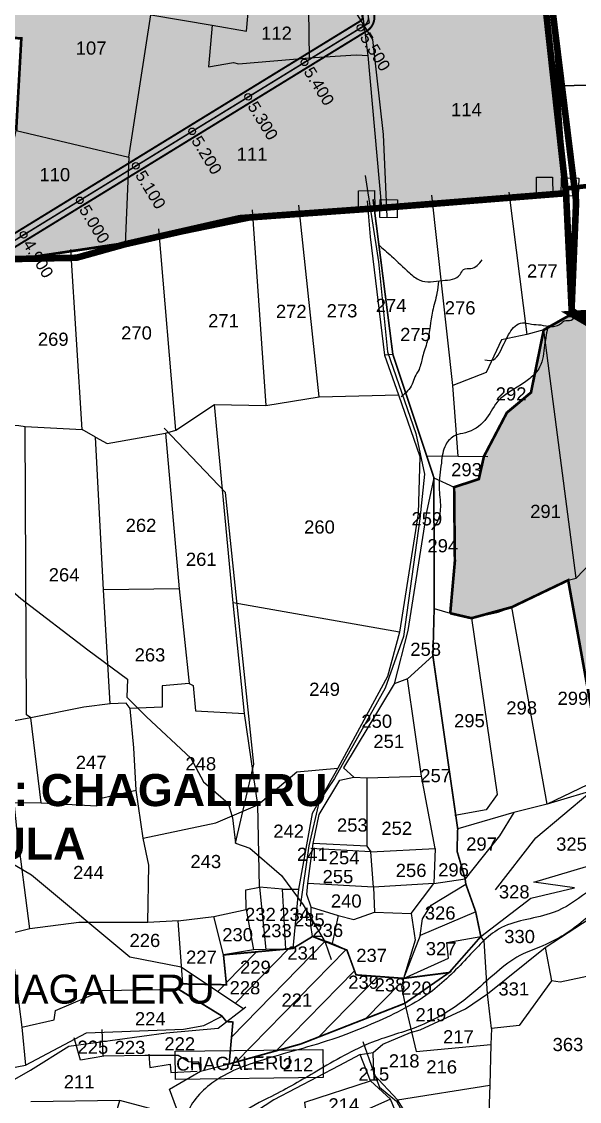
# Model space of a CAD drawing. Header units: inches. Extents: x 204181 to 273365, y 1587708 to 1600456.
# Drawn here: x 215185 to 216032, y 1593183 to 1594822 of the extents above; entities that cross this region are included whole.
import ezdxf
from ezdxf.enums import TextEntityAlignment as Align

# ---------------------------------------------------------------- set-up
doc = ezdxf.new("R2010")
doc.units = ezdxf.units.IN
doc.header["$LTSCALE"] = 15
doc.header["$MEASUREMENT"] = 0
doc.header["$PDMODE"] = 32
doc.header["$PDSIZE"] = 10
doc.linetypes.add('HIDDEN2', pattern=[0.1875, 0.125, -0.0625])
for name, color, linetype in [('BOUNDRY STONES', 240, 'Continuous'), ('CANAL1', 7, 'Continuous'), ('CSMark', 72, 'Continuous'), ('PLOT', 7, 'Continuous'), ('PLOT NOS', 7, 'Continuous'), ('PLOTS', 7, 'Continuous'), ('PLOTS NO', 7, 'Continuous'), ('RAOD', 1, 'Continuous'), ('ROADS', 1, 'Continuous'), ('STREAM', 4, 'Continuous'), ('STREAMS', 4, 'Continuous'), ('TEXT', 1, 'Continuous'), ('text2', 7, 'Continuous'), ('VILLAGE BOUNDARY STONES', 1, 'Continuous'), ('VILLAGE BOUNDRY', 5, 'Continuous'), ('WUA-16', 3, 'Continuous')]:
    doc.layers.add(name, color=color, linetype=linetype)
doc.styles.add('FONT1', font='Arial')
doc.styles.get("Standard").update_dxf_attribs({"font": 'arial.ttf'})

msp = doc.modelspace()

# ---------------------------------------------------------------- hatches: boundary and pattern name
at = {"layer": 'PLOT'}
h = msp.add_hatch(dxfattribs=at)
h.set_pattern_fill('ANSI31', color=30, scale=252.373953, angle=0.6654)
h.set_pattern_definition([(45.66536, (212354.68, 1590599.344), (-22.56445, 22.04638), [])])
h.paths.add_polyline_path([(215491.5, 1593405.3), (215496, 1593360), (215465.7, 1593360.6), (215521.3, 1593323.3), (215506.5, 1593312), (215500.1, 1593239.8), (215608.8, 1593270.1), (215766.7, 1593331.8), (215758.4, 1593370.2), (215692.6, 1593375), (215678.9, 1593412.6), (215626.7, 1593433.3), (215596.8, 1593415.1), (215586.3, 1593414.1), (215585.7, 1593414.1)])
h.paths.add_polyline_path([(215675.6, 1593348), (215732.9, 1593348.6), (215732.6, 1593379.6), (215675.2, 1593378.9)], flags=24)
h.paths.add_polyline_path([(215715.7, 1593343.9), (215773, 1593344.6), (215772.7, 1593375.5), (215715.3, 1593374.8)], flags=9)
h.paths.add_polyline_path([(215621.3, 1593426.7), (215678.7, 1593427.3), (215678.3, 1593458.3), (215621, 1593457.6)], flags=9)
h.paths.add_polyline_path([(215583.2, 1593392.3), (215640.6, 1593393), (215640.2, 1593423.9), (215582.8, 1593423.2)], flags=24)
h.paths.add_polyline_path([(215511.5, 1593370.7), (215568.8, 1593371.4), (215568.5, 1593402.3), (215511.1, 1593401.6)], flags=24)
h.paths.add_polyline_path([(215495.6, 1593339.6), (215553, 1593340.3), (215552.6, 1593371.2), (215495.2, 1593370.5)], flags=25)
h.paths.add_polyline_path([(215574.5, 1593321.2), (215631.7, 1593321.9), (215631.3, 1593352.3), (215574.1, 1593351.6)], flags=24)
h.paths.add_polyline_path([(215755.7, 1593339.1), (215813.1, 1593339.8), (215812.7, 1593370.7), (215755.3, 1593370)], flags=9)
at = {"layer": 'PLOTS NO', "true_color": 0x105689}
h = msp.add_hatch(color=146, dxfattribs=at)
h.dxf.hatch_style = 1
h.paths.add_polyline_path([(216003.9, 1594561.1), (215925.3, 1594554.6), (215809, 1594544.8), (215729.3, 1594536.8), (215693.7, 1594538.1), (215535, 1594522.7), (215393, 1594493.5), (215168.3, 1594459.9), (215096.3, 1594456), (215007.4, 1594449.2), (215036.9, 1594651.9), (215173.1, 1594638.3), (215177, 1594657), (215184.8, 1594796.7), (215151.2, 1594798.8), (215154.6, 1594901.8), (215192.7, 1594901.1), (215217.6, 1594946), (215199, 1594952.4), (215189.1, 1594982.6), (215121.3, 1594964.8), (215107.1, 1594998.6), (215035.1, 1595055.9), (215076.7, 1595223.2), (215264.7, 1595228.8), (215287.3, 1595237.6), (215399.9, 1595241.2), (215592.8, 1595252.1), (215670.1, 1595270.3), (215677.2, 1595351.8), (215679.7, 1595430.7), (215665.7, 1595481.8), (215590, 1595494.8), (215577.2, 1595495.1), (215444.9, 1595500.8), (215470.3, 1595621.3), (215488.1, 1595723), (215617.5, 1595699), (215705.6, 1595687.4), (215713, 1595698.3), (215736.1, 1595814.2), (215783, 1596007), (215790.1, 1596152.8), (215766.3, 1596280.7), (215729.4, 1596325.9), (215716.8, 1596405.1), (215696.1, 1596443.3), (215690.9, 1596478.3), (215699.8, 1596527), (215707.8, 1596563), (215874.8, 1596507.2), (216009.2, 1596465.1), (216015.8, 1596435.4), (216202.7, 1596413), (216508.3, 1596351.6), (216616.1, 1596339.7), (216828.5, 1596313.6), (216993.8, 1596298.7), (217057, 1596272.3), (216847.6, 1596252.8), (216814.4, 1596232.2), (216780.6, 1596144.2), (216681.9, 1596128), (216648, 1596055), (216551.9, 1596021.8), (216488.7, 1595999.5), (216397.3, 1595952.1), (216313, 1595877.4), (216158.9, 1595763.1), (215998.9, 1595635.1), (215975.7, 1595415.1), (215966.3, 1595132.8), (215991.2, 1594836.3), (216011.3, 1594561.7)])
at = {"layer": 'PLOTS NO', "true_color": 0xafd9aa}
h = msp.add_hatch(dxfattribs=at)
h.set_pattern_fill('ANSI31', color=9)
h.set_pattern_definition([(45, (0, 0), (-0.088388347648, 0.088388347648), [])])
h.paths.add_polyline_path([(215835.6, 1593924), (215842.6, 1594002.8), (215841.5, 1594115.4), (215879, 1594127.7), (215886.7, 1594162.1), (215921.5, 1594228.5), (215958.1, 1594259.1), (215977.4, 1594354.1), (216020.1, 1594378.3), (216082.5, 1594342.2), (216254, 1594325.8), (216290.3, 1594313.6), (216325.1, 1594313.4), (216319.1, 1594440.2), (216318.9, 1594523), (216316.8, 1594807.4), (216459.5, 1594805.6), (216486, 1594797.5), (216604.6, 1594773.7), (216600, 1594663.5), (216590.3, 1594453.5), (216721.3, 1594489.1), (216725.3, 1594513.9), (216768, 1594518.5), (216782.1, 1594513.5), (216805, 1594495.2), (216896.2, 1594537.3), (216850.2, 1594573.1), (216843.2, 1594601.3), (216903.9, 1594613.9), (216900.3, 1594670.5), (216930.5, 1594728.1), (216916.1, 1594805.2), (216874.3, 1594875.3), (216743.2, 1594868.3), (216742.6, 1594902.4), (216739.8, 1594951.8), (216746.5, 1594993.8), (216759.3, 1595073.4), (216767.9, 1595088.1), (216774.1, 1595123.4), (216791.7, 1595143.5), (216796.9, 1595225.4), (217173.5, 1595296.6), (217160.5, 1595323.8), (217172, 1595327.3), (217211, 1595378.3), (217303.8, 1595412.4), (217373.5, 1595504.3), (217389.8, 1595511.5), (217392.2, 1595517.1), (217418.7, 1595538.7), (217525.8, 1595586.6), (217617.8, 1595615.7), (217677.3, 1595619.3), (217795.1, 1595643.4), (217798.6, 1595688.1), (217814.2, 1595698.3), (217931.5, 1595692.7), (217934.6, 1595654.5), (217968.2, 1595651), (217960.8, 1595539.6), (217990.2, 1595537), (218037.6, 1595538.8), (218060.3, 1595537.3), (218080.6, 1595467), (218086.1, 1595441.4), (217982.3, 1595368.9), (217822.1, 1595222), (217715, 1595075.8), (217588.1, 1594899.8), (217548.7, 1594834.9), (217518.4, 1594834.7), (217450.2, 1594845.4), (217465.7, 1594960.2), (217401.9, 1594962.9), (217377.8, 1594862.7), (217327.1, 1594876.9), (217287.8, 1594896.7), (217300.9, 1594955.5), (217147.1, 1594947.9), (217134.2, 1594867.5), (217122.6, 1594725.4), (217220.2, 1594683.2), (217256.5, 1594681.6), (217298.6, 1594680.7), (217297.3, 1594665.5), (217312.7, 1594639), (217253.7, 1594591.6), (217087.3, 1594440.1), (216783.3, 1594289.8), (216699.6, 1594229.3), (216736.7, 1594217.5), (216790.4, 1594210.9), (216896.5, 1594180), (216960.1, 1594172.4), (217040.5, 1594119.3), (217044.9, 1594088.5), (216969.5, 1594049.3), (216894.3, 1594014.3), (216852, 1594003.7), (216804.6, 1593992), (216761.4, 1593988.1), (216707.2, 1593982), (216609.8, 1593980.8), (216434.6, 1593909.8), (216356.7, 1593875.9), (216267.3, 1593872.3), (216261.6, 1593866.2), (216260.9, 1593848.6), (216226.8, 1593818.9), (216149.8, 1593761.8), (216068.3, 1593675.3), (216014.5, 1593974.2), (215929.1, 1593933.3), (215867.8, 1593916.5)])

# ---------------------------------------------------------------- linework, layer by layer
at = {"layer": 'BOUNDRY STONES'}
for points in [[(216004.3, 1594585.1), (216030.5, 1594584.6), (216029.9, 1594557.1), (216003.8, 1594557.6)], [(215729.5, 1594552.1), (215755.6, 1594551.6), (215755.1, 1594524.1), (215729, 1594524.6)]]:
    msp.add_lwpolyline(points, close=True, dxfattribs=at)
at = {"layer": 'CANAL1', "color": 200, "linetype": 'ByBlock', "ltscale": 40, "const_width": 3}
for points in [[(215129.3, 1594472.9), (215699.6, 1594823.3, 0.3074), (215702.4, 1594829.5), (215672, 1595003.2), (215671, 1595109.1), (215678, 1595289.4), (215684.7, 1595442.6, -0.243102), (215695.6, 1595461.8), (215973, 1595640.9, -0.158657), (215987.4, 1595644.7), (216107.3, 1595638), (216465.3, 1595631), (216562.1, 1595626), (216663.4, 1595628, 0.080943), (216665.3, 1595628.3), (216923.3, 1595720.2), (216963.4, 1595742.2, -0.047144), (216967.6, 1595744), (217128.5, 1595796, 0.061447), (217129.8, 1595796.6), (217293.4, 1595898.8)], [(215138.7, 1594457.6), (215709, 1594808, 0.3074), (215720.1, 1594832.6), (215690, 1595004.8), (215689, 1595108.9), (215696, 1595288.6), (215702.7, 1595441.9, -0.243102), (215705.4, 1595446.6), (215982.8, 1595625.8, -0.158657), (215986.4, 1595626.7), (216106.7, 1595620), (216464.7, 1595613), (216561.9, 1595608), (216663.7, 1595610, 0.080943), (216671.3, 1595611.3), (216930.7, 1595703.8), (216972.1, 1595726.4, -0.047144), (216973.1, 1595726.9), (217134, 1595778.9, 0.061447), (217139.3, 1595781.3), (217302.6, 1595883.2)]]:
    msp.add_lwpolyline(points, format="xyb", dxfattribs=at)
at = {"layer": 'CANAL1', "color": 1, "linetype": 'HIDDEN2', "ltscale": 5, "const_width": 2}
msp.add_lwpolyline([(215134, 1594465.2), (215704.3, 1594815.7, 0.3074), (215711.2, 1594831), (215681, 1595004), (215680, 1595109), (215687, 1595289), (215693.7, 1595442.3, -0.243102), (215700.5, 1595454.2), (215977.9, 1595633.4, -0.158657), (215986.9, 1595635.7), (216107, 1595629), (216465, 1595622), (216562, 1595617), (216663.6, 1595619, 0.080943), (216668.3, 1595619.8), (216927, 1595712), (216967.8, 1595734.3, -0.047144), (216970.3, 1595735.4), (217131.2, 1595787.4, 0.061447), (217134.6, 1595789), (217298, 1595891)], format="xyb", dxfattribs=at)
at = {"layer": 'CSMark', "linetype": 'Continuous'}
for p in [(215699.5, 1594812.7), (215614.3, 1594760.4), (215529.1, 1594708), (215443.9, 1594655.6), (215358.7, 1594603.3), (215273.5, 1594550.9), (215188.3, 1594498.6)]:
    msp.add_point(p, dxfattribs=at)
at = {"layer": 'PLOT'}
for points in [[(215732, 1594539.4), (215711.2, 1594770.6), (215702.3, 1594837.8), (215681.6, 1594919.2), (215671.7, 1595016), (215675.5, 1595073.1), (215669.3, 1595098.2), (215680, 1595200.6), (215723.8, 1595192.5), (215804.1, 1595181.6), (215859.5, 1595170.1), (215905, 1595170.4), (215929.9, 1595164.9), (215965.1, 1595169.3)], [(215154.6, 1594901.8), (215192.7, 1594901.1), (215221.7, 1594905.3), (215249.3, 1594936.3), (215296.9, 1594933), (215348.2, 1594903), (215352.3, 1594875.3), (215381, 1594875.8), (215381.3, 1594832.3), (215474.3, 1594816.6), (215468.9, 1594753.3), (215506.6, 1594760.3), (215514.2, 1594758.1), (215621.5, 1594767), (215693.1, 1594771.6), (215711.2, 1594770.6)], [(215474.3, 1594816.6), (215526.5, 1594807.8), (215531, 1594859.4), (215547, 1594869.1), (215552.6, 1594937.5)], [(215619.5, 1594913), (215621.5, 1594767)], [(215980.2, 1594853), (216004, 1594853.1), (216183.5, 1594853), (216185.8, 1594818.5), (216187, 1594808.2), (216194.5, 1594727.6), (216137.9, 1594727.3), (215995.3, 1594724.7)], [(215036.9, 1594651.9), (215173.1, 1594638.3), (215177, 1594657), (215348, 1594616.3), (215381.3, 1594832.3)], [(215995.3, 1594724.7), (216137.9, 1594727.3), (216132.8, 1594673.9), (216133, 1594445.4), (216053.8, 1594358.8)], [(215348, 1594616.3), (215342.2, 1594484.2)], [(215977.4, 1594354.1), (215952, 1594347.2), (215913.2, 1594338.9), (215890.1, 1594289.5), (215839.3, 1594269.7), (215807.8, 1594558.8)], [(215924.4, 1594563.4), (215952, 1594347.2)], [(215709.4, 1594550.2), (215714.1, 1594495.2), (215735.6, 1594315.9), (215757, 1594255.4), (215789.6, 1594161.9), (215786.9, 1594075.4), (215758.5, 1593895.2), (215740.2, 1593828), (215665, 1593688.6), (215626.2, 1593619.9), (215605.3, 1593505.1), (215596.8, 1593415.1), (215586.3, 1593414.1), (215555.9, 1593413.7), (215537.3, 1593413.1), (215491.5, 1593405.3), (215496, 1593360), (215429.8, 1593361.3)], [(215534.8, 1594536.6), (215555.9, 1594239.4)], [(215636.8, 1594252.3), (215605.7, 1594543.4)], [(215419, 1594201.8), (215393.5, 1594507.7)], [(215018.5, 1593228.6), (215104, 1593236.2), (215142, 1593242.6), (215148.9, 1593230), (215191.1, 1593238.1), (215283.8, 1593287), (215430.9, 1593292.7), (215461.8, 1593298.1), (215489.3, 1593312.5), (215423.2, 1593353.1), (215429.8, 1593361.3), (215422.8, 1593457.1), (215376.9, 1593454.6), (215378.4, 1593541.8), (215369.8, 1593582.7), (215359.1, 1593655.5), (215355.5, 1593719.7), (215349.7, 1593779.4), (215344, 1593787.3), (215319.7, 1593786.4), (215309.7, 1593959.7), (215297.4, 1594191.5), (215277.2, 1594202.8), (215259.8, 1594476.1)], [(216026.8, 1593977.5), (215977.4, 1594354.1), (216020.1, 1594378.3)], [(215810.8, 1594129.8), (215841.5, 1594115.4), (215879, 1594127.7), (215886.9, 1594163.1), (215921.5, 1594228.5), (215958.1, 1594259.1), (215977.4, 1594354.1)], [(215748.5, 1594316.9), (215735.6, 1594315.9)], [(215847.6, 1594162.3), (215839.3, 1594269.7)], [(215297.4, 1594191.5), (215315, 1594181.7), (215403.6, 1594197.3), (215419, 1594201.8), (215477.8, 1594241.1), (215555.9, 1594239.4), (215636.8, 1594252.3), (215757, 1594255.4)], [(215439.4, 1593817.6), (215445.3, 1593814.4), (215449, 1593776.1), (215523.2, 1593771.8), (215506.3, 1593940), (215477.8, 1594241.1)], [(215811.2, 1593931.2), (215835.6, 1593924), (215867.8, 1593916.5), (215908.5, 1593925.7), (215929.1, 1593933.3), (216014.5, 1593974.2), (216026.8, 1593977.5), (216060.9, 1594013.4), (216096.2, 1594016.1), (216088.3, 1594063.7), (216095.6, 1594064.7), (216186.2, 1594087.3), (216216.9, 1594096.9), (216328.8, 1594124.9), (216360.8, 1594134.9), (216452.3, 1594164.1), (216584.6, 1594186), (216667.4, 1594209.3), (216684.4, 1594225), (216688, 1594242.3)], [(214900.5, 1594229.1), (214972.5, 1594225.2), (215137.2, 1594209.6), (215181.2, 1594208.9), (215190.6, 1594207.3), (215277.2, 1594202.8)], [(215199, 1593765.2), (215192.5, 1593769.7), (215190.6, 1594207.3)], [(215403.6, 1594197.3), (215424.3, 1593961.1), (215439.4, 1593817.6), (215398.6, 1593813.9), (215398.7, 1593781.4), (215349.7, 1593779.4)], [(215799.9, 1594162.8), (215847.6, 1594162.3), (215892.7, 1594162.1)], [(215810.8, 1594129.8), (215799.7, 1594077.5), (215771.2, 1593897.9), (215750.5, 1593816.8), (215673.6, 1593689.1), (215689.4, 1593675.4), (215708.8, 1593673.9), (215792.2, 1593676.9), (215770.9, 1593824.2), (215750.5, 1593816.8)], [(215841.5, 1594115.4), (215842.6, 1594002.8), (215835.6, 1593924)], [(215882, 1593433.2), (215958, 1593491.5), (216023.9, 1593507.4), (215962.5, 1593516), (216079.9, 1593550.5), (216237, 1593671.4), (216354.5, 1593755.1), (216485, 1593760.8), (216535.5, 1593768.8), (216629.8, 1593800.8), (216633.7, 1593789.2), (216802.8, 1593828.6), (216854.3, 1593854.7), (216904.5, 1593889.4), (216945.4, 1593907.7), (216998.8, 1593907.8), (217086.9, 1593885.9), (217146.3, 1593876), (217160.6, 1593884.1), (217220, 1593978.4), (217169.2, 1594096.5)], [(217044.9, 1594088.5), (216969.5, 1594049.3), (216894.3, 1594014.3), (216866.7, 1594006.2), (216852, 1594003.7), (216855.1, 1593974.7), (216826.1, 1593953.6), (216804, 1593965.8), (216804.6, 1593992), (216761.4, 1593988.1), (216707.2, 1593982), (216609.8, 1593980.8), (216434.6, 1593909.8), (216356.7, 1593875.9), (216267.3, 1593872.3), (216261.6, 1593866.2), (216260.9, 1593848.6), (216226.8, 1593818.9), (216149.8, 1593761.8), (216068.3, 1593675.3), (215982.4, 1593634), (215932, 1593621.3), (215846.9, 1593596.5)], [(215424.3, 1593961.1), (215309.7, 1593959.7)], [(216068.3, 1593675.3), (216014.5, 1593974.2)], [(215758.5, 1593895.2), (215506.3, 1593940)], [(216545, 1593350.1), (216530.5, 1593449.1), (216510.1, 1593452.7), (216490.3, 1593580.8), (216396.7, 1593557), (216392.5, 1593569.9), (216367.9, 1593679.7), (216354.5, 1593755.1), (216066.9, 1593659.5), (215982.4, 1593634), (215929.1, 1593933.3)], [(215867.8, 1593916.5), (215906.9, 1593648.7), (215889.9, 1593625.7), (215842.3, 1593617.2)], [(215770.9, 1593824.2), (215809.3, 1593859.2)], [(215319.7, 1593786.4), (215279.5, 1593781.6), (215199, 1593765.2), (215136.2, 1593753.5), (215082.7, 1593742.9), (215005.9, 1593728.9), (214960, 1593719.3), (214961.3, 1593693.4), (214975.6, 1593573.6), (214995.2, 1593415.1), (215002.1, 1593354.9), (215018.5, 1593228.6)], [(215214.7, 1593636), (215199, 1593765.2)], [(215543.8, 1593633.1), (215523.2, 1593771.8)], [(215369.8, 1593582.7), (215479.9, 1593605.9), (215543.8, 1593633.1), (215602.8, 1593683.3), (215665, 1593688.6)], [(215764.8, 1593369.7), (215692.6, 1593375), (215678.9, 1593412.6), (215656.5, 1593422.5), (215626.7, 1593433.3), (215624.3, 1593450.5), (215624.4, 1593477.6), (215617.9, 1593497.1), (215619.5, 1593513.5), (215627.7, 1593574.6), (215636.5, 1593618.6), (215668.3, 1593670.4), (215689.4, 1593675.4), (215708.8, 1593673.9), (215709, 1593570.2), (215715.3, 1593561.8), (215812.9, 1593567), (215792.2, 1593676.9)], [(215197.9, 1593444.9), (215177.8, 1593597.8), (215173.9, 1593636.8), (215214.7, 1593636), (215299.6, 1593631.8), (215305.9, 1593643.5), (215359.1, 1593655.5)], [(215422.8, 1593457.1), (215476.7, 1593463.8), (215526.1, 1593474.4), (215525.4, 1593503.9), (215546.2, 1593508.1), (215543.8, 1593633.1)], [(215932, 1593621.3), (215910.2, 1593586.1), (215883.3, 1593552.5), (215858.2, 1593521)], [(215709, 1593570.2), (215627.7, 1593574.6)], [(215715.3, 1593561.8), (215624.2, 1593567)], [(215810.9, 1593513.7), (215719, 1593508.2), (215715.3, 1593561.8)], [(215812.9, 1593567), (215810.9, 1593513.7), (215858.2, 1593521)], [(215546.2, 1593508.1), (215555.9, 1593413.7)], [(215586.3, 1593414.1), (215581.2, 1593505.1), (215546.2, 1593508.1)], [(215581.2, 1593505.1), (215605.3, 1593505.1)], [(215719, 1593508.2), (215619.5, 1593513.5)], [(215624.4, 1593477.6), (215665.4, 1593465.4), (215689.4, 1593459), (215720.8, 1593470.4), (215776.3, 1593468), (215810.9, 1593513.7)], [(215719, 1593508.2), (215720.8, 1593470.4)], [(215790.1, 1593434.7), (215793.3, 1593460), (215806.4, 1593480.6), (215859.2, 1593512.9)], [(216345.3, 1593216.7), (216511.6, 1593307.2), (216497.4, 1593328), (216487.3, 1593449.5), (216496.1, 1593450.4), (216495, 1593459.3), (216486, 1593487.7), (216412.7, 1593471.7), (216316.8, 1593448.1), (216271.5, 1593441.8), (216249.2, 1593435.8), (216199, 1593411.2), (216153.2, 1593394.4), (216092.7, 1593383.2), (216002.3, 1593364.1), (215989.1, 1593366), (215940.1, 1593298.4), (215898.4, 1593293.6), (215892.1, 1593346.3), (215887.1, 1593426.8), (215882, 1593433.2)], [(215526.1, 1593474.4), (215537.3, 1593413.1)], [(215874.2, 1593470.8), (215790.1, 1593434.7), (215764.8, 1593369.7)], [(215376.9, 1593454.6), (215272.3, 1593454.7), (215197.9, 1593444.9), (215167.2, 1593437.4)], [(215491.5, 1593405.3), (215476.7, 1593463.8)], [(215665.4, 1593465.4), (215656.5, 1593422.5)], [(215756.6, 1593158.1), (215744.7, 1593186.3), (215714.5, 1593213.9), (215699, 1593254.1), (215718.8, 1593257), (215733.1, 1593269.8), (215775.4, 1593287.6), (215790.1, 1593291.4), (215858.5, 1593323.3), (215892.1, 1593346.3), (215979.4, 1593416.8), (216048, 1593461.1)], [(215776.3, 1593468), (215782.6, 1593427.5), (215764.8, 1593369.7)], [(214995.2, 1593415.1), (215167.2, 1593437.4), (215185.6, 1593295.4), (215191.1, 1593238.1)], [(215764.8, 1593369.7), (215833.1, 1593400.2), (215830.2, 1593424.1), (215882, 1593433.2)], [(215979.4, 1593416.8), (215989.1, 1593366)], [(215833.9, 1593378.5), (215764.8, 1593369.7), (215761.4, 1593356.7), (215766.7, 1593331.8)], [(215185.6, 1593295.4), (215234.7, 1593306.7), (215236.7, 1593320.8), (215307.8, 1593351.1), (215423.2, 1593353.1)], [(215766.7, 1593331.8), (215783.8, 1593258.5), (215897.3, 1593269.4)], [(215309, 1593250.9), (215307.6, 1593292.1)], [(215898.4, 1593293.6), (215897.3, 1593269.4), (215895.6, 1593207.6), (215892.9, 1593137.1)], [(215456.8, 1593228.7), (215453.9, 1593242.7), (215438.5, 1593242.9), (215423, 1593252.7), (215372.3, 1593252.6), (215309.9, 1593251.8), (215274.7, 1593245.6), (215264.8, 1593279.4)], [(215796.5, 1593120.2), (215755.5, 1593185.5), (215719.6, 1593223.9), (215718.8, 1593257)], [(215699, 1593254.1), (215666.4, 1593236.8), (215568, 1593185.2), (215528.5, 1593159.5), (215511.7, 1593137.8), (215422.2, 1593007.9), (215378.3, 1592933.3), (215364.2, 1592888.6), (215359.3, 1592837.2), (215296.8, 1592838.9), (215301.2, 1592867.1)], [(215378.2, 1593254.4), (215379.8, 1593234.6), (215410.5, 1593239.4), (215411.6, 1593226.8), (215451.8, 1593228.6)], [(215433.1, 1593138), (215409.6, 1593201.4), (215456.8, 1593228.7), (215500.1, 1593239.8)], [(215353.3, 1592841.6), (215390.4, 1592829.7), (215420.9, 1592850.7), (215476.6, 1592835.8), (215547.1, 1592854.2), (215562.6, 1592856.8), (215599.8, 1592861.4), (215615.3, 1592867.1), (215615.4, 1592885.8), (215606.5, 1592913.9), (215613.5, 1592934.7), (215616.4, 1592980.9), (215618.1, 1593009.9), (215620.1, 1593034.8), (215608.1, 1593150.4), (215617.3, 1593159.9), (215615.1, 1593182), (215714.5, 1593213.9)], [(215755.5, 1593185.5), (215895.6, 1593207.6)], [(215423.1, 1593160.4), (215334.2, 1593184.3), (215199.1, 1593182.4)], [(215328.6, 1592942.5), (215292.5, 1592947), (215265.6, 1592953.1), (215274.2, 1593040.3), (215284.4, 1593089.1), (215286, 1593093.9), (215298.8, 1593092.4), (215324.1, 1593149.9), (215334.2, 1593184.3)], [(215744.7, 1593186.3), (215693.8, 1593163.4)]]:
    msp.add_lwpolyline(points, dxfattribs=at)
at = {"layer": 'PLOT', "color": 11, "const_width": 2.52}
msp.add_lwpolyline([(215489.3, 1593312.5), (215495.8, 1593304.2), (215505.8, 1593303.4), (215500.1, 1593239.8), (215608.8, 1593270.1), (215766.7, 1593331.8), (215833.9, 1593378.5), (215882, 1593433.2), (215874.2, 1593470.8), (215859.2, 1593512.9), (215858.2, 1593521), (215845.9, 1593562.9), (215846.9, 1593596.5), (215814.8, 1593820.7), (215809.3, 1593859.2), (215811.2, 1593931.2), (215810.8, 1594129.8), (215799.9, 1594162.8), (215748.5, 1594316.9), (215718.5, 1594552.5)], dxfattribs=at)
at = {"layer": 'PLOT', "color": 30, "const_width": 2.52}
msp.add_lwpolyline([(215500.1, 1593239.8), (215505.8, 1593303.4), (215495.8, 1593304.2), (215489.3, 1593312.5), (215423.2, 1593353.1), (215429.8, 1593361.3), (215496, 1593360), (215491.5, 1593405.3), (215596.8, 1593415.1), (215626.7, 1593433.3), (215678.9, 1593412.6), (215692.6, 1593375), (215764.8, 1593369.7), (215833.9, 1593378.5), (215766.7, 1593331.8), (215608.8, 1593270.1), (215608.8, 1593270.1), (215500.1, 1593239.8)], dxfattribs=at)
at = {"layer": 'PLOT'}
msp.add_lwpolyline([(215418.2, 1593259.3), (215642.5, 1593261.9), (215643, 1593219), (215418.7, 1593216.3)], close=True, dxfattribs=at)
at = {"layer": 'RAOD'}
for points in [[(215706.4, 1594588.7), (215726.8, 1594457.4), (215740.5, 1594320.8), (215783.6, 1594197.1), (215796.6, 1594135.3), (215789.2, 1594067.5), (215764.5, 1593888.9), (215736.9, 1593810.5), (215660, 1593673.2), (215636.9, 1593638.6), (215621, 1593570.7), (215608.1, 1593479.5)], [(214804.2, 1594468.2), (214883.3, 1594337.4), (214910.3, 1594273.8), (215056.5, 1594080.4), (215092.7, 1594026.2), (215184.3, 1593946.4), (215285.8, 1593868.7), (215345.7, 1593824), (215345, 1593796.7), (215374.7, 1593766.6), (215441.8, 1593704.1), (215461.3, 1593668.2), (215498.8, 1593635.8), (215505.2, 1593613.3), (215509.9, 1593575.1), (215531.6, 1593567.6), (215579.8, 1593525.9), (215612.3, 1593481.1), (215646, 1593424.7), (215654.7, 1593398.6)], [(215522.3, 1593322.7), (215427.1, 1593386.5), (215349.4, 1593401.7), (215200, 1593526.4), (215057.3, 1593611.1), (214956.3, 1593703), (214906.6, 1593761.1), (214764.7, 1593856.6), (214709.6, 1593914.7), (214602.3, 1593946.4), (214410.5, 1594023), (214283, 1594099), (214195.1, 1594152.3), (214082.6, 1594246.2), (213981.8, 1594335)], [(215904.1, 1593504), (215965.7, 1593583.2), (216088.5, 1593686.3), (216132.4, 1593759.5), (216323.2, 1593849.1), (216395.2, 1593949.8), (216510.4, 1594018), (216568.1, 1594051.2), (216599.4, 1594127.3), (216713, 1594254.4)], [(215509.9, 1593575.1), (215537.8, 1593695.1), (215494.5, 1594107.3), (215401.7, 1594204.9)], [(215727.8, 1592877.6), (215609.1, 1592845.9), (215471.2, 1592823.1), (215372.3, 1592802.2), (215290.1, 1592787), (215191.1, 1592804.6), (215101.7, 1592870.3), (215060, 1592908.1), (215039.3, 1592960.7), (215073.6, 1593077.2), (215081.1, 1593099.6), (215129.4, 1593161.1), (215167.8, 1593212.6), (215198.7, 1593230.2), (215256.7, 1593267), (215404.4, 1593287.1), (215483.3, 1593294.1), (215525.2, 1593326.3)], [(215703.1, 1593274.1), (215718.6, 1593229.2), (215728.5, 1593204.4), (215754.2, 1593183.5), (215784.5, 1593127.5)]]:
    msp.add_lwpolyline(points, dxfattribs=at)
at = {"layer": 'ROADS'}
msp.add_lwpolyline([(215758.9, 1595934.1), (215727.7, 1595805.3), (215708.4, 1595724.1), (215702.5, 1595640.9), (215685.5, 1595553.2), (215673.7, 1595489.6), (215679.1, 1595459), (215689.2, 1595390.9), (215701.7, 1595273.3), (215723.2, 1595224), (215733.3, 1595165.8), (215732.7, 1595088.5), (215724.5, 1595075.3), (215705.3, 1595069.4), (215683.3, 1595061.8), (215689.3, 1594934.8), (215679.7, 1594884.2), (215690.3, 1594838.9), (215717.5, 1594795.2), (215734, 1594650.6), (215739.5, 1594526)], dxfattribs=at)
at = {"layer": 'STREAM'}
for points in [[(215726.2, 1594484), (215746.7, 1594465.9), (215773.6, 1594440.9), (215789.4, 1594429.6), (215823.9, 1594429.1), (215850.5, 1594438.2), (215855.9, 1594446), (215866.9, 1594447.5), (215884.2, 1594460.6)], [(215817.9, 1594428.1), (215815.4, 1594409.7), (215808.8, 1594382.5), (215800.6, 1594336.3), (215793.5, 1594313.2), (215788.2, 1594294.3), (215781.9, 1594282.7), (215777.9, 1594271.7), (215761.1, 1594252.6)], [(215887.9, 1594308.9), (215901.2, 1594308.8), (215910.3, 1594319.2), (215924.2, 1594347.2), (215942, 1594364.2), (215954.5, 1594364), (215958.8, 1594363), (215973, 1594361.7), (215988, 1594359.2), (215996.4, 1594360.4), (216003.6, 1594363.9), (216008.4, 1594367.7), (216019.2, 1594368.9), (216025.9, 1594378.5)], [(215984, 1594360.6), (215978.8, 1594331.2), (215971.2, 1594297.7), (215956.4, 1594280.6), (215906.9, 1594244.4), (215888.2, 1594216.8), (215858.8, 1594198), (215843.2, 1594193.8), (215828.7, 1594179.8), (215822.1, 1594152.1), (215818.8, 1594115), (215820.6, 1594084.8), (215815.6, 1594062.3), (215807.1, 1594050.7)], [(217253.7, 1594038.6), (217240.3, 1594000.1), (217216.9, 1593946.4), (217184.9, 1593880.6), (217157, 1593857.6), (217098.4, 1593864.8), (216993.3, 1593892.6), (216925.1, 1593882.6), (216852.1, 1593837.9), (216801.1, 1593818.4), (216758, 1593800.9), (216691.7, 1593790), (216592, 1593777.2), (216535, 1593757.7), (216420.8, 1593742), (216364, 1593740.5), (216328.1, 1593721.4), (216280.6, 1593684.9), (216215.2, 1593635.7), (216144.6, 1593579.3), (216086.9, 1593537.6), (216042.2, 1593499.8), (215991.8, 1593469.7), (215913.6, 1593446.7), (215863.7, 1593403.5), (215808.5, 1593350.8), (215721.8, 1593302.7), (215670.7, 1593282.1), (215552.1, 1593246.1), (215474.1, 1593210.7), (215434.5, 1593158.1), (215429, 1593116.5), (215398.8, 1593061.3), (215358.6, 1592978.5), (215319.8, 1592899.7), (215304.7, 1592807.1), (215288.5, 1592734.1), (215253.6, 1592678.2), (215223.3, 1592628.6), (215187.2, 1592594.5), (215158.4, 1592528.9), (215125.6, 1592493.5), (215033, 1592477.2), (214983.2, 1592472.5), (214938.4, 1592473.2), (214858.6, 1592468.1), (214789.5, 1592461.8), (214695.2, 1592458.8), (214624.9, 1592474.2), (214540.2, 1592498.1), (214450.8, 1592532.5), (214383.3, 1592570.7), (214307.4, 1592585), (214241.6, 1592575.5), (214124.3, 1592561.2), (214082.6, 1592577.8), (214030.5, 1592575.3), (213989.8, 1592577.2), (213973.1, 1592589.9), (213922, 1592575)], [(217297.2, 1594004.2), (217281.4, 1593969.9), (217270.5, 1593931.9), (217250.6, 1593901.9), (217226.5, 1593861.7), (217202, 1593846), (217183.3, 1593834.2), (217131.3, 1593830.1), (217091.2, 1593823.9), (217067.8, 1593816.6), (216971, 1593822.7), (216923.6, 1593816.7), (216862.7, 1593803.8), (216784.2, 1593784.1), (216732.8, 1593780.6), (216680.7, 1593760.9), (216576.4, 1593746.6), (216531.8, 1593729.3), (216481.5, 1593726.4), (216435.3, 1593717.2), (216378.3, 1593698.3), (216324, 1593670.2), (216280.6, 1593641.6), (216235.3, 1593608.1), (216198, 1593572.6), (216138.2, 1593540.7), (216074, 1593491.6), (216037.9, 1593457.4), (215976.3, 1593419.3), (215946.1, 1593406.8), (215877.5, 1593353.9), (215852.8, 1593333.6), (215787.9, 1593297), (215717.5, 1593272.9), (215633.2, 1593228.8), (215564.3, 1593190.5), (215517, 1593162.2), (215468.3, 1593090.4), (215417.7, 1593023.7), (215404.1, 1592993.4), (215354.6, 1592904.1), (215332.6, 1592841.8), (215343.2, 1592808.2), (215331.4, 1592751.6), (215313.4, 1592705.1), (215301.2, 1592674.2), (215262.9, 1592618.7), (215239.1, 1592562.5), (215198, 1592507.4), (215130.9, 1592458.2), (215096.7, 1592453.7), (215038.9, 1592447), (214999.5, 1592446.1), (214947.3, 1592436.2), (214912.3, 1592428), (214846.5, 1592415.1), (214767.8, 1592409.1), (214718.7, 1592412.7), (214662.5, 1592387.1), (214641, 1592361.4), (214637.3, 1592327.1), (214614.5, 1592291.7), (214573.9, 1592269), (214555.6, 1592258.1), (214547.6, 1592240.1), (214538.1, 1592161.5), (214542.6, 1592089.3), (214556.6, 1592040.9), (214572.8, 1592010), (214592.5, 1591983.4), (214624.5, 1591948.7), (214624.2, 1591931.6), (214610.5, 1591912), (214604.8, 1591889.7), (214603.7, 1591864.2)]]:
    msp.add_spline(points, degree=3, dxfattribs=at)
at = {"layer": 'STREAMS'}
msp.add_open_spline([(213795.2, 1594605.2), (213826.2, 1594609.4), (213863.2, 1594614.4), (213906.1, 1594609), (213926.6, 1594609.5), (213949, 1594623.8), (213972.7, 1594662.4), (214010, 1594715.8), (214052, 1594782), (214121.7, 1594791.4), (214161.6, 1594816), (214230.8, 1594842.1), (214304.8, 1594846.4), (214378.4, 1594849.2), (214415.4, 1594844.2), (214442.3, 1594852.8), (214458.8, 1594875.4), (214489.4, 1594887.7), (214511.5, 1594906.3), (214541.2, 1594929.9), (214541.9, 1594975.1), (214555.1, 1595031.5), (214492.7, 1595076.7), (214531.4, 1595121.4), (214539.1, 1595157.4), (214538, 1595190.4), (214542.4, 1595232.6), (214578.1, 1595264.9), (214592.8, 1595308.8), (214630, 1595335.1), (214654.3, 1595369.3), (214685.8, 1595389.1), (214713, 1595411.3), (214736.8, 1595441.7), (214765.2, 1595478.3), (214810.4, 1595504), (214848, 1595517.7), (214885.8, 1595541.1), (214915.1, 1595583.8), (214994.5, 1595626.5), (214952.6, 1595720.5), (214994.3, 1595783.3), (214999.4, 1595857.8), (214974.5, 1595939.1), (215022.8, 1596019), (215016.6, 1596112.9), (215093.6, 1596188.3), (215166.5, 1596260.3), (215207.3, 1596343.9), (215272.5, 1596402.4), (215322.5, 1596465.4), (215370.7, 1596531.6), (215378, 1596588.6), (215389.2, 1596621.7), (215395.5, 1596634.1)], degree=3, knots=[0, 0, 0, 0, 11.343226, 13.578884, 15.897655, 18.693406, 22.875501, 32.278521, 43.329517, 48.972384, 57.055818, 60.3688, 76.046906, 83.739384, 87.507941, 89.551284, 93.746121, 97.227608, 101.395096, 104.439315, 110.574309, 116.799379, 124.599403, 131.579649, 134.09699, 138.170599, 143.717576, 148.837834, 155.101492, 159.99166, 165.11173, 170.311016, 173.471623, 177.95004, 184.437079, 190.281314, 196.678631, 199.173714, 206.405437, 215.845506, 227.154813, 236.099471, 242.034644, 254.135265, 265.493983, 274.158709, 286.924904, 302.083551, 312.366101, 320.309248, 333.91792, 342.117427, 349.611389, 354.701978, 354.701978, 354.701978, 354.701978], dxfattribs=at)
at = {"layer": 'text2', "color": 0, "linetype": 'Continuous'}
msp.add_lwpolyline([(215132, 1594464), (215713, 1594821), (215681, 1595004), (215680, 1595109), (215687, 1595289), (215694, 1595450), (215982, 1595636), (216107, 1595629), (216465, 1595622), (216562, 1595617), (216666, 1595619), (216927, 1595712), (216969, 1595735), (217133, 1595788), (217298, 1595891)], dxfattribs=at)
at = {"layer": 'VILLAGE BOUNDARY STONES'}
for points in [[(215966.4, 1594585.8), (215990.7, 1594586), (215991.1, 1594558.4), (215966.7, 1594558.1)], [(215696.3, 1594565.4), (215720.7, 1594565.6), (215721, 1594538), (215696.6, 1594537.7)]]:
    msp.add_lwpolyline(points, close=True, dxfattribs=at)
at = {"layer": 'VILLAGE BOUNDRY', "linetype": 'HIDDEN2', "ltscale": 20}
for points, const_width in [([(216270.6, 1595850.2), (216158.9, 1595763.1), (216040.4, 1595680.1), (215986.7, 1595637.8), (215986.7, 1595637.8), (215975.7, 1595415.1), (215961.3, 1595409), (215969.8, 1595381.4), (215971.8, 1595318.4), (215965.1, 1595169.3), (215968.9, 1595056.9), (215981.2, 1594834.8), (216009.7, 1594575.9), (216011.3, 1594561.7), (215732, 1594539.4), (215516.1, 1594523.8), (215342.2, 1594484.2), (215268.6, 1594463.7), (215157.4, 1594461.4)], 10), ([(216015.2, 1594569.3), (216048.7, 1594573.2)], 7)]:
    msp.add_lwpolyline(points, dxfattribs=dict(at, const_width=const_width))
at = {"layer": 'VILLAGE BOUNDRY', "color": 5, "linetype": 'HIDDEN2', "ltscale": 20, "const_width": 10}
msp.add_lwpolyline([(216082.1, 1594342.2), (216019.6, 1594383.7), (216026.6, 1594549.3), (215991.2, 1594836.3)], dxfattribs=at)
at = {"layer": 'VILLAGE BOUNDRY', "color": 5, "linetype": 'HIDDEN2', "ltscale": 20}
msp.add_lwpolyline([(215157.4, 1594461.4, 10, 10, 0), (215268.6, 1594463.7, 10, 10, 0), (215342.2, 1594484.2, 10, 10, 0), (215516.1, 1594523.8, 10, 10, 0), (215732, 1594539.4, 10, 10, 0), (216011.3, 1594561.7, 10, 10, 0), (216011.3, 1594561.7, 10, 10, 0), (216020.1, 1594378.3, 10, 10, 0), (216078, 1594381.8, 10, 10, 0), (216020.1, 1594378.3, 10, 10, 0), (216082.5, 1594342.2, 10, 10, 0)], format="xyseb", dxfattribs=at)
at = {"layer": 'WUA-16', "color": 17, "const_width": 4}
for points in [[(216313, 1595877.4), (216158.9, 1595763.1), (215998.9, 1595635.1), (215975.7, 1595415.1), (215966.3, 1595132.8), (215991.2, 1594836.3), (216011.3, 1594561.7), (216003.9, 1594561.1)], [(215177, 1594657), (215184.8, 1594796.7), (215151.2, 1594798.8)], [(216003.9, 1594561.1), (215925.3, 1594554.6), (215809, 1594544.8), (215729.3, 1594536.8), (215693.7, 1594538.1), (215535, 1594522.7), (215393, 1594493.5), (215168.3, 1594459.9)], [(215835.6, 1593924), (215842.6, 1594002.8), (215841.5, 1594115.4), (215879, 1594127.7), (215886.7, 1594162.1), (215921.5, 1594228.5), (215958.1, 1594259.1), (215977.4, 1594354.1), (216020.1, 1594378.3), (216082.5, 1594342.2)], [(216068.3, 1593675.3), (216014.5, 1593974.2), (215929.1, 1593933.3), (215867.8, 1593916.5), (215835.6, 1593924)]]:
    msp.add_lwpolyline(points, dxfattribs=at)

# ---------------------------------------------------------------- texts
at = {"layer": 'CSMark', "color": 1, "linetype": 'Continuous', "style": 'FONT1'}
for s, p in [('5.500', (215705.3, 1594803.3)), ('5.400', (215620.1, 1594751)), ('5.300', (215534.9, 1594698.6)), ('5.200', (215449.7, 1594646.3)), ('5.100', (215364.5, 1594593.9)), ('5.000', (215279.3, 1594541.6)), ('4.900', (215194.1, 1594489.2))]:
    msp.add_text(s, height=18, rotation=301.569, dxfattribs=at).set_placement(p, align=Align.MIDDLE_LEFT)
at = {"layer": 'PLOT'}
msp.add_text('CHAGALERU', height=20.19, rotation=0.6654, dxfattribs=at).set_placement((215507.5, 1593240.7), align=Align.MIDDLE_CENTER)
at = {"layer": 'PLOT NOS'}
for s, p in [('112', (215572, 1594804.6)), ('107', (215290.7, 1594782)), ('114', (215860.1, 1594688.5)), ('111', (215534.9, 1594621)), ('110', (215235.6, 1594589.9)), ('277', (215975.3, 1594443.6)), ('272', (215594.4, 1594382.3)), ('273', (215671.4, 1594383.2)), ('274', (215745.9, 1594391.3)), ('276', (215850.6, 1594387.7)), ('271', (215491.6, 1594368.1)), ('270', (215359.6, 1594349.6)), ('275', (215782.9, 1594347.2)), ('269', (215233.2, 1594340)), ('292', (215927.9, 1594257)), ('293', (215860.3, 1594142)), ('259', (215800.1, 1594067.4)), ('291', (215980.2, 1594078.6)), ('262', (215366.4, 1594057.5)), ('260', (215637.2, 1594055)), ('294', (215824.3, 1594026.5)), ('261', (215457.8, 1594005.9)), ('264', (215249.7, 1593982.4)), ('258', (215798.3, 1593869.3)), ('263', (215380, 1593860.8)), ('249', (215644.9, 1593808.6)), ('299', (216021.7, 1593794.9)), ('298', (215944, 1593780.3)), ('250', (215724.1, 1593760.1)), ('295', (215864.7, 1593760.9)), ('251', (215742.3, 1593729.5)), ('247', (215290.8, 1593697.6)), ('248', (215457.1, 1593695.5)), ('257', (215813.5, 1593677.5)), ('242', (215590.4, 1593593.1)), ('253', (215687, 1593602.5)), ('252', (215754.4, 1593597.6)), ('297', (215883.1, 1593573.7)), ('325', (216019.6, 1593573.5)), ('241', (215626.3, 1593558.1)), ('243', (215464.7, 1593547.1)), ('254', (215674.6, 1593552.9)), ('244', (215286.7, 1593530.4)), ('255', (215665.2, 1593524.2)), ('256', (215776.2, 1593533.6)), ('296', (215840.6, 1593534.4)), ('328', (215932.7, 1593501.1)), ('240', (215677.8, 1593487.2)), ('232', (215547.6, 1593466.8)), ('234', (215599.4, 1593466.9)), ('235', (215621.8, 1593458.5)), ('326', (215820.3, 1593469)), ('233', (215571.8, 1593442.2)), ('236', (215649.8, 1593442.6)), ('226', (215372.3, 1593427.3)), ('230', (215513, 1593436)), ('330', (215940.8, 1593433.2)), ('327', (215821.8, 1593414.8)), ('227', (215458.1, 1593401.9)), ('231', (215611.7, 1593408.2)), ('237', (215716.3, 1593404.6)), ('229', (215540, 1593386.6)), ('239', (215704.1, 1593363.9)), ('228', (215524.1, 1593355.5)), ('238', (215744.2, 1593359.8)), ('220', (215784.2, 1593355)), ('331', (215932, 1593353.7)), ('221', (215602.9, 1593336.7)), ('219', (215806.2, 1593314.5)), ('224', (215380.5, 1593308.4)), ('217', (215848, 1593281)), ('225', (215293.4, 1593265.2)), ('223', (215349.7, 1593264.9)), ('222', (215425.2, 1593270.3)), ('363', (216014.2, 1593269.3)), ('212', (215604.5, 1593238.5)), ('218', (215765.7, 1593244.4)), ('216', (215822.6, 1593235.3)), ('211', (215272.5, 1593212.7)), ('215', (215719.7, 1593224.4)), ('214', (215674.1, 1593177.7))]:
    msp.add_text(s, height=20, dxfattribs=at).set_placement(p, align=Align.MIDDLE_CENTER)
at = {"layer": 'PLOTS', "color": 1}
msp.add_text('CHAGALERU', height=43.91, dxfattribs=at).set_placement((215096.5, 1593331.4))
at = {"layer": 'TEXT', "insert": (214639.4, 1593679.9), "char_height": 48.726, "width": 1304.003, "attachment_point": 1}
msp.add_mtext('\\pxql;{\\fArial|b1|i0|c0|p34;\\C1;VILLAGE NAME :\\C5; CHAGALERU \\C1;MANDAL : \\C5;VEMULA\\P\\C1;DISTRICT : \\C5;YSR}', dxfattribs=at)

doc.saveas('drawing.dxf')
